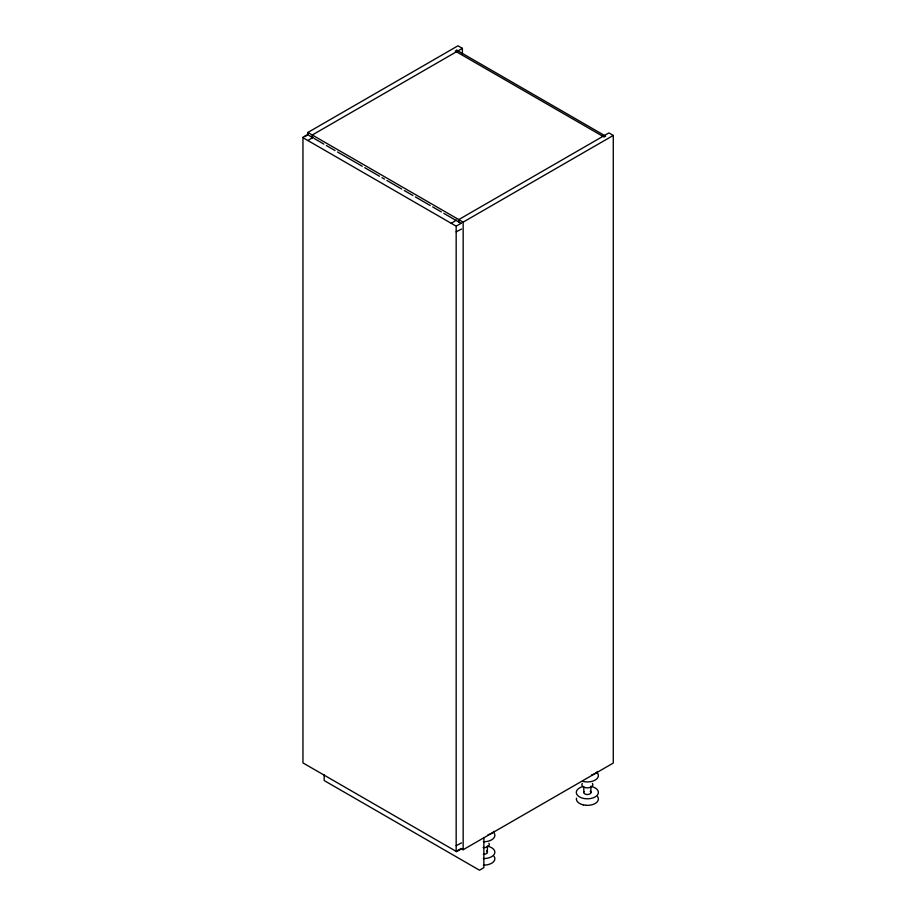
<?xml version="1.0" encoding="UTF-8"?>
<svg xmlns="http://www.w3.org/2000/svg" width="916" height="916" viewBox="0 0 916 916"><rect width="100%" height="100%" fill="white"/><g stroke="black" fill="none" stroke-linecap="round" stroke-linejoin="round"><path stroke-width="1.37" d="M461.572 229.023L456.168 231.84M461.572 842.88L456.168 845.697M307.868 135.328L307.868 132.465L457.989 45.8L462.385 48.342L462.385 54.055M304.891 136.576L306.883 135.431M462.385 48.342L312.276 135.007L312.276 137.869M313.043 137.308L307.868 140.537M456.431 220.092L451.256 223.321M456.397 226.034L461.561 223.046M307.868 132.465L463.164 222.119L613.273 135.453L613.273 763.062L463.164 849.727L460.966 848.456M456.168 851.376L456.168 226.16L302.956 137.698L302.956 762.913L456.168 851.376L457.851 850.403M458.115 850.254L461.091 848.537M456.397 851.754L461.572 848.788M583.149 804.832L585.713 805.233M613.273 135.453L608.877 132.912L458.756 219.588L458.756 222.439M309.104 135.568L312.791 137.698M314.028 138.408L323.909 144.121M326.382 145.552L335.038 150.545M337.512 151.976L362.232 166.243M364.705 167.674L379.533 176.238M382.006 177.658L384.48 179.089M386.953 180.521L401.78 189.085M404.254 190.505L412.91 195.497M415.383 196.929L430.211 205.493M432.684 206.924L441.34 211.917M443.813 213.348L461.091 223.321M307.925 134.354L302.749 137.343M590.912 786.237L590.912 792.706M583.79 786.97L583.79 792.157M487.381 846.006L487.381 852.475M483.866 837.774L483.866 867.658L479.469 870.2L324.172 780.547L324.172 774.856M463.164 222.119L463.164 849.727M590.202 791.172A3.584 2.072 0 0 1 589.996 793.828A3.584 2.072 0 0 1 585.416 794.172A3.584 2.072 0 0 1 584.042 791.63M591.553 786.535A11.049 6.378 0 0 1 596.121 796.302A11.049 6.378 0 0 1 578.603 796.325A11.049 6.378 0 0 1 583.103 786.546M592.457 783.443A5.519 3.183 0 0 1 587.339 787.852A5.519 3.183 0 0 1 582.255 783.432M597.564 773.15A11.049 6.378 0 0 1 595.16 780.088A11.049 6.378 0 0 1 583.149 781.474M597.541 796.531A11.015 6.355 0 0 1 596.133 802.851A11.015 6.355 0 0 1 585.931 805.29M583.229 804.878A11.015 6.355 0 0 1 576.473 798.168M597.541 771.512A11.049 6.378 0 0 1 591.599 774.947M486.671 850.941A3.584 2.072 0 0 1 486.934 853.231A3.584 2.072 0 0 1 483.362 854.25M488.033 846.304A11.049 6.378 0 0 1 494.606 853.563A11.049 6.378 0 0 1 483.373 858.567M488.926 843.224A5.519 3.183 0 0 1 483.121 847.598M494.033 832.93A11.049 6.378 0 0 1 483.373 841.724M494.01 856.3A11.015 6.355 0 0 1 483.373 865.105M494.022 831.281A11.049 6.378 0 0 1 488.068 834.716M456.821 50.208L455.263 51.101L604.091 137.022L605.636 136.129L456.821 50.208"/></g></svg>
